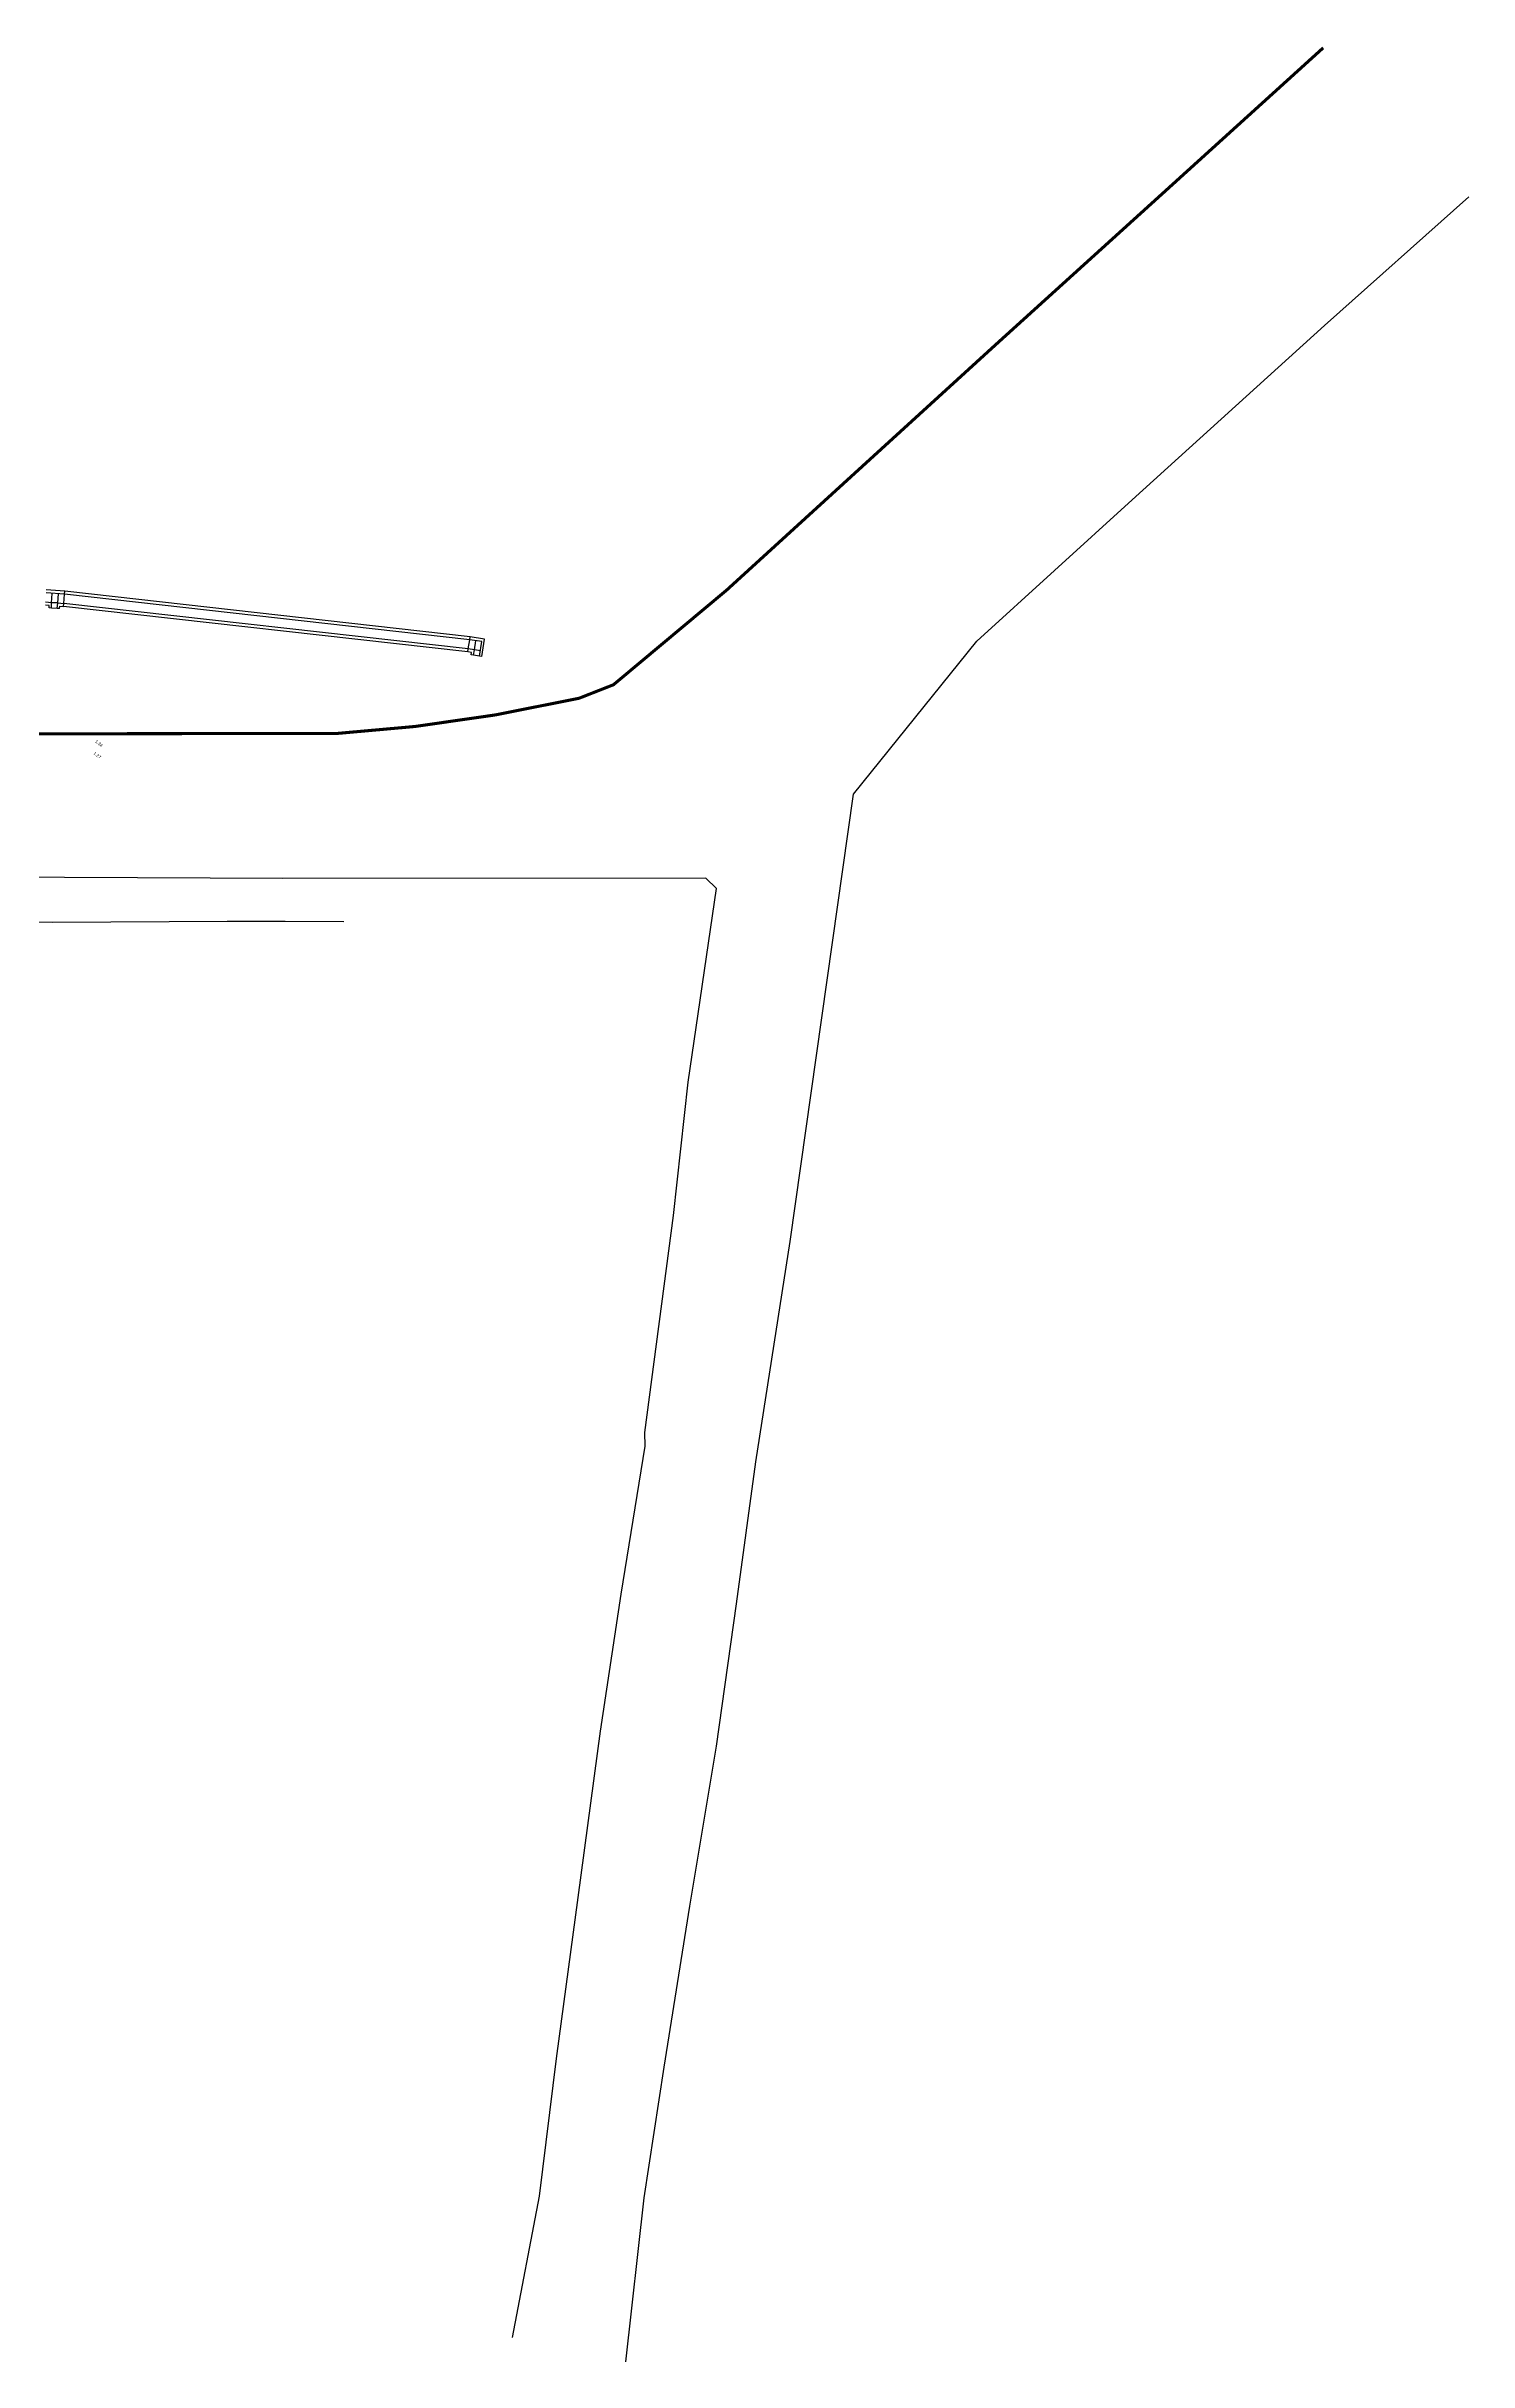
# Model space of a CAD drawing. Header units: millimetres. Extents: x -257704 to 345913, y -114363 to 98547.
# Drawn here: x 253278 to 345913, y -114363 to 36488 of the extents above; entities that cross this region are included whole.
import ezdxf

# ---------------------------------------------------------------- set-up
doc = ezdxf.new("R2010")
doc.units = ezdxf.units.MM
doc.header["$LTSCALE"] = 100
doc.header["$MEASUREMENT"] = 0
doc.layers.add('Elevation', color=1, linetype='Continuous', plot=False)
for name, color, linetype in [('H_MepDuong', 3, 'Continuous'), ('H_Ranh', 6, 'Continuous'), ('L1-DRAINAGE-LONG_DITCH', 25, 'Continuous')]:
    doc.layers.add(name, color=color, linetype=linetype)
doc.styles.get("Standard").update_dxf_attribs({"font": 'arial.ttf'})

# ---------------------------------------------------------------- blocks, each defined once
blk = doc.blocks.new('latest trench ap')
at = {"layer": 'L1-DRAINAGE-LONG_DITCH', "ltscale": 0.8}
for p, q in [((169.87, -1.46), (169.47, -1.43)), ((170.71, -0.91), (169.51, -0.83)), ((170.72, -0.71), (169.52, -0.63)), ((169.85, -1.81), (169.87, -1.46)), ((169.87, -1.46), (169.91, -0.86)), ((170.27, -1.48), (169.87, -1.46)), ((170.24, -1.83), (170.27, -1.48)), ((170.27, -1.48), (170.31, -0.88)), ((170.27, -1.48), (170.67, -1.51)), ((170.67, -1.51), (170.71, -0.91)), ((170.71, -0.91), (170.72, -0.71)), ((169.71, -1.65), (169.46, -1.63)), ((169.7, -1.8), (169.71, -1.65)), ((169.85, -1.81), (169.7, -1.8)), ((170.24, -1.83), (169.85, -1.81)), ((170.39, -1.84), (170.24, -1.83)), ((170.39, -1.84), (170.4, -1.69)), ((170.4, -1.69), (170.65, -1.71)), ((170.65, -1.71), (170.67, -1.51)), ((196.97, -4.67), (197, -4.47)), ((197, -4.47), (197.1, -3.88)), ((197.4, -4.53), (197, -4.47)), ((197.1, -3.88), (197.13, -3.68)), ((197.89, -4), (197.1, -3.88)), ((198.07, -3.83), (197.13, -3.68)), ((197.4, -4.53), (197.49, -3.94)), ((197.74, -4.94), (197.89, -4)), ((197.89, -4.97), (198.07, -3.83)), ((197.22, -4.71), (196.97, -4.67)), ((197.19, -4.86), (197.22, -4.71)), ((197.34, -4.88), (197.19, -4.86)), ((197.34, -4.88), (197.4, -4.53)), ((197.74, -4.94), (197.34, -4.88)), ((197.79, -4.6), (197.4, -4.53)), ((197.89, -4.97), (197.74, -4.94))]:
    blk.add_line(p, q, dxfattribs=at)
at = {"layer": 'L1-DRAINAGE-LONG_DITCH', "ltscale": 0.8, "flags": 128}
for points in [[(197.1, -3.88), (170.71, -0.91)], [(197.13, -3.68), (170.72, -0.71)], [(196.97, -4.67), (170.65, -1.71)], [(197, -4.47), (170.67, -1.51)]]:
    blk.add_lwpolyline(points, dxfattribs=at)

msp = doc.modelspace()

# ---------------------------------------------------------------- linework, layer by layer
at = {"layer": 'H_MepDuong'}
for points in [[(291011.1742, -114363.2624), (292210.7159, -103695.99), (293508.2704, -95176.3162), (295180.2964, -84690.1477), (296925.0742, -74250.7144), (298237.2444, -64981.7266), (299489.9711, -55728.34), (301721.9827, -41377.7811), (305851.3084, -12232.6685), (313886.2018, -2260.93), (324002.3247, 6948.4957), (336519.0515, 18291.5232), (345912.6286, 26689.5471)], [(283644.3663, -112792.4003), (285402.3826, -103579.4069), (286501.6853, -94605.0043), (287911.9603, -84125.7226), (289374.1267, -73279.3043), (290709.8478, -64358.4406), (292281.4652, -54720.7101), (292261.2971, -53819.2642), (294131.4385, -39694.3533), (295089.8796, -30996.6148), (296924.3762, -18389.5377), (296236.9484, -17718.557), (268675.7092, -17722.4433), (244969.8271, -17631.5797), (225476.3194, -17728.0524), (191084.0667, -17970.014), (129659.4505, -17793.8531), (103306.9378, -18317.7668), (102668.0916, -18317.7649), (102668.054, -30641.4485)]]:
    msp.add_lwpolyline(points, dxfattribs=at)
at = {"layer": 'H_Ranh'}
for p, q in [((253702.0929, -20594.5299), (249902.2605, -20535.1662)), ((257473.8606, -20567.3583), (253702.0929, -20594.5299)), ((261270.7607, -20561.596), (257473.8606, -20567.3583)), ((265051.8948, -20541.9257), (261270.7607, -20561.596)), ((268841.6113, -20535.5349), (265051.8948, -20541.9257)), ((272664.269, -20550.4014), (268841.6113, -20535.5349))]:
    msp.add_line(p, q, dxfattribs=at)
at = {"layer": 'H_Ranh', "const_width": 200}
msp.add_lwpolyline([(336438.4622, 36387.7092), (325940.0135, 26865.6734), (315072.7202, 17016.3814), (297579.2572, 1051.5879), (290214.7373, -5106.9379), (287984.3472, -5984.2616), (282554.7857, -7068.7659), (277291.2255, -7826.6201), (272222.2435, -8279.7594), (253856.14, -8303.0049), (218084.5596, -8301.3753), (198451.6784, -8549.8745)], dxfattribs=at)

# ---------------------------------------------------------------- block references
at = {"layer": 'L1-DRAINAGE-LONG_DITCH', "xscale": 1000, "yscale": 1000, "zscale": 1000}
msp.add_blockref('latest trench ap', (83754.9246, 1699.9257), dxfattribs=at)

# ---------------------------------------------------------------- texts
at = {"layer": 'Elevation'}
for s, p in [('1.34', (256427.8037, -8840.8607, 1340.2)), ('1.27', (256324.081, -9608.4927, 1272.6))]:
    msp.add_text(s, height=200, rotation=321.309311276, dxfattribs=at).set_placement(p)

doc.saveas('drawing.dxf')
